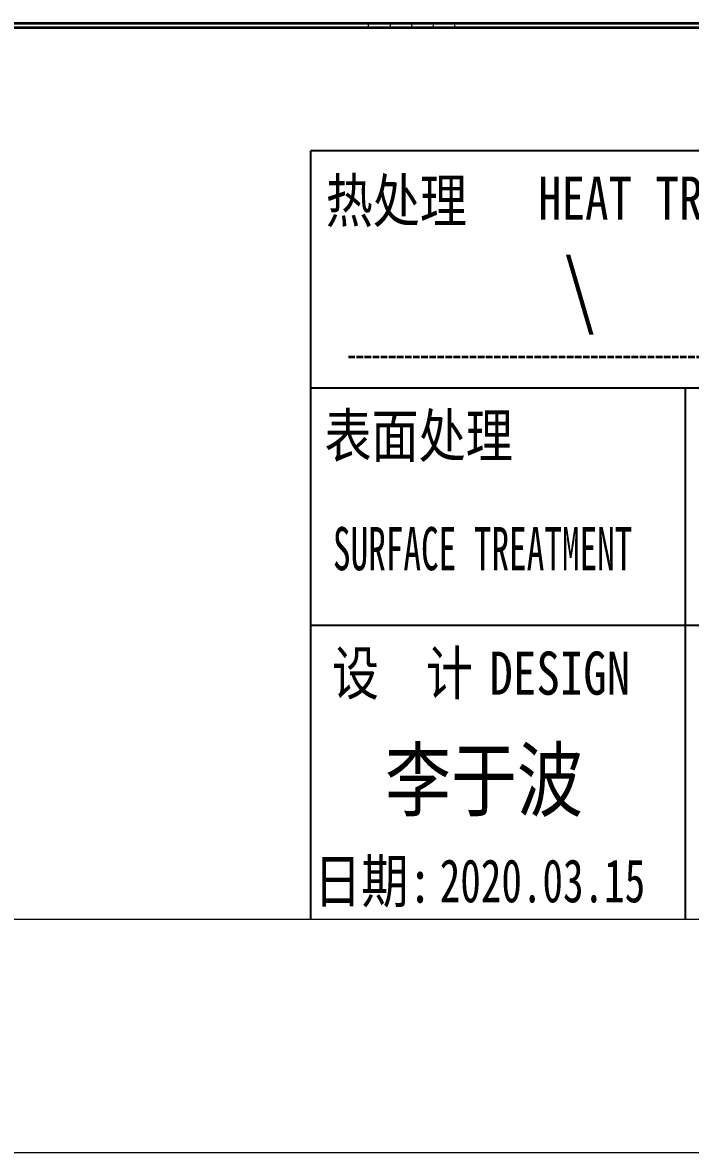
# Model space of a CAD drawing. Header units: millimetres. Extents: x 1333 to 190452, y -42879 to -5704.
# Drawn here: x 182079.7 to 182234.4, y -17760.8 to -17499.2 of the extents above; entities that cross this region are included whole.
import ezdxf
from ezdxf.enums import TextEntityAlignment as Align

# ---------------------------------------------------------------- set-up
doc = ezdxf.new("R2010")
doc.units = ezdxf.units.MM
doc.header["$LTSCALE"] = 0.5
for name, pattern in [('AM_ISO02W050x2', [3.75, 3, -0.75]), ('AM_ISO08W050x2', [9, 6, -0.75, 1.5, -0.75]), ('DASHDOT', [18.5, 12, -3, 0.5, -3]), ('DASHED', [15, 12, -3])]:
    doc.linetypes.add(name, pattern=pattern)
for name, color, linetype, lineweight in [('中心线', 2, 'AM_ISO08W050x2', 18), ('图框', 7, 'Continuous', 18), ('热处理', 7, 'Continuous', 20), ('粗虚线', 6, 'AM_ISO02W050x2', 35), ('虚线', 1, 'AM_ISO02W050x2', 18)]:
    doc.layers.add(name, color=color, linetype=linetype, lineweight=lineweight)
doc.layers.add('图\\M+19E79\\M+195B6\\M+18E9A', color=7, linetype='Continuous')
doc.layers.add('打印-禁用', color=7, linetype='Continuous', lineweight=15, plot=False)
doc.styles.add('国标', font='simfang.ttf', dxfattribs={"width": 0.8})

# ---------------------------------------------------------------- blocks, each defined once
blk = doc.blocks.new('GZDEH零件A3图框V01版')
at = {"layer": '图\\M+19E79\\M+195B6\\M+18E9A', "color": 7}
blk.add_line((3272.49, -1788.461), (3092.49, -1788.461), dxfattribs=at)
at = {"layer": '图\\M+19E79\\M+195B6\\M+18E9A', "color": 9}
for p, q in [((3272.49, -1788.461), (3092.49, -1788.461)), ((3181.99, -1802.211), (3092.49, -1802.211)), ((3114.17, -1802.211), (3114.17, -1815.961)), ((3181.99, -1815.961), (3092.49, -1815.961)), ((3114.17, -1815.961), (3114.17, -1832.961)), ((3114.17, -1815.961), (3114.17, -1832.961))]:
    blk.add_line(p, q, dxfattribs=at)
at = {"layer": '图\\M+19E79\\M+195B6\\M+18E9A', "color": 9, "linetype": 'Continuous'}
blk.add_line((3092.49, -1832.961), (3092.49, -1788.461), dxfattribs=at)
at = {"layer": '图框', "linetype": 'Continuous'}
blk.add_line((2882.49, -1832.961), (3272.49, -1832.961), dxfattribs=at)
at = {"layer": '打印-禁用', "linetype": 'Continuous'}
blk.add_line((2857.49, -1846.461), (3277.49, -1846.461), dxfattribs=at)
at = {"layer": '图\\M+19E79\\M+195B6\\M+18E9A', "color": 9, "style": '国标'}
for s, width, p in [('热处理', 0.8, (3093.349, -1792.606)), ('表面处理', 0.8, (3093.275, -1806.208)), ('SURFACE TREATMENT', 0.6, (3093.768, -1812.752)), (' DESIGN', 0.8, (3101.469, -1819.96))]:
    blk.add_text(s, height=2.5, dxfattribs=dict(at, width=width)).set_placement(p)
at = {"layer": '图\\M+19E79\\M+195B6\\M+18E9A', "color": 9, "style": '国标', "width": 0.8}
for s, p in [('HEAT TREAT', (3112.454, -1792.456)), ('设  计', (3097.793, -1819.96)), ('日期:', (3096.088, -1831.999))]:
    blk.add_text(s, height=2.5, dxfattribs=at).set_placement(p, align=Align.CENTER)
blk = doc.blocks.new('DEH A3')
at = {"layer": '图框'}
blk.add_blockref('GZDEH零件A3图框V01版', (-2857.49, 1846.461), dxfattribs=at)

msp = doc.modelspace()

# ---------------------------------------------------------------- linework, layer by layer
at = {"color": 7, "lineweight": 35}
for p, q in [((181924.86, -17499.284), (182339.86, -17499.284)), ((181924.86, -17500.284), (182339.86, -17500.284))]:
    msp.add_line(p, q, dxfattribs=at)
at = {"layer": '中心线', "linetype": 'DASHDOT', "lineweight": 13, "ltscale": 0.03}
msp.add_line((182169.86, -17500.384), (182169.86, -17499.184), dxfattribs=at)
at = {"layer": '粗虚线'}
msp.add_line((182155.196, -17576.563), (182266.64, -17576.563), dxfattribs=at)
at = {"layer": '虚线', "linetype": 'DASHED', "lineweight": 13, "ltscale": 0.025}
for p, q in [((182159.86, -17500.284), (182159.86, -17499.284)), ((182164.86, -17499.284), (182164.86, -17500.284)), ((182174.86, -17499.284), (182174.86, -17500.284)), ((182179.86, -17500.284), (182179.86, -17499.284))]:
    msp.add_line(p, q, dxfattribs=at)

# ---------------------------------------------------------------- block references
at = {"layer": '图框', "xscale": 4, "yscale": 4, "zscale": 4}
msp.add_blockref('DEH A3', (181206.497, -17760.849), dxfattribs=at)

# ---------------------------------------------------------------- texts
at = {"layer": '图\\M+19E79\\M+195B6\\M+18E9A', "color": 3, "style": '国标'}
for s, height, width, p in [('李于波', 14, 0.8, (182163.689, -17681.583)), ('2020.03.15', 10, 0.7, (182176.349, -17702.929))]:
    msp.add_text(s, height=height, dxfattribs=dict(at, width=width)).set_placement(p)
at = {"layer": '热处理', "color": 3, "style": '国标', "width": 0.8}
msp.add_text('\\', height=14, dxfattribs=at).set_placement((182208.816, -17568.064), align=Align.CENTER)

doc.saveas('drawing.dxf')
